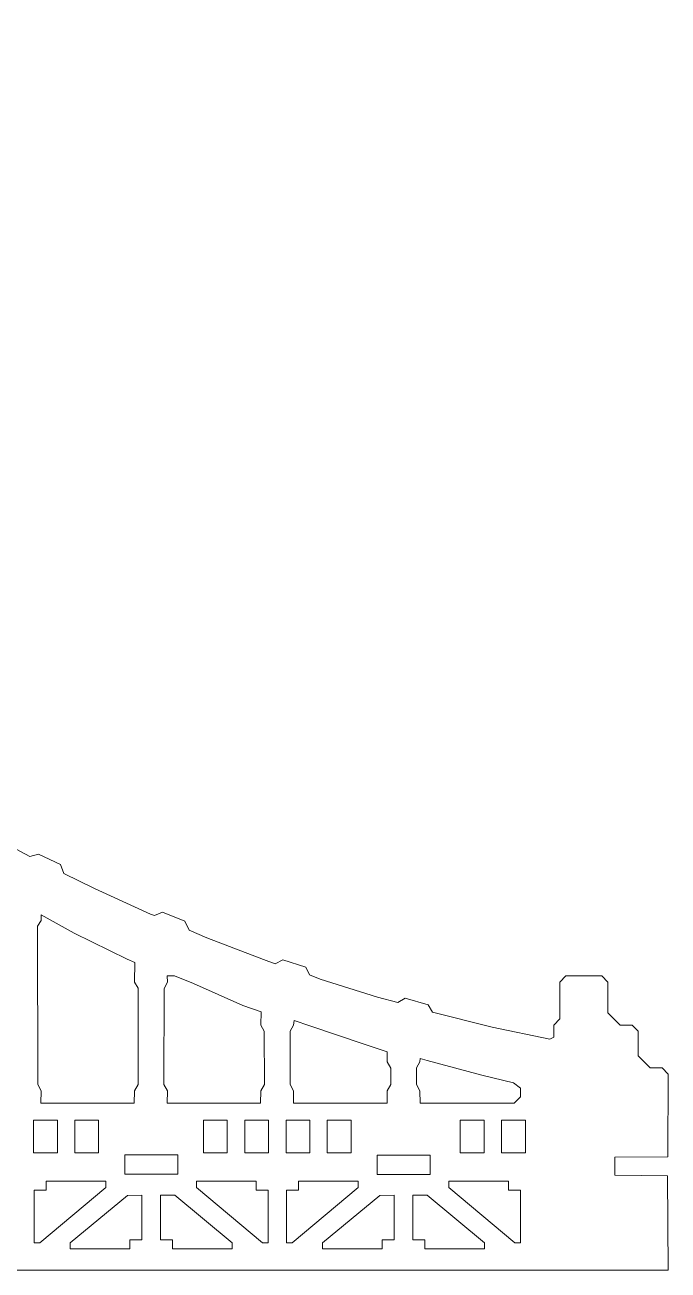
# Model space of a CAD drawing. Header units: millimetres. Extents: x -847 to 848, y -600 to 600.
# Drawn here: x 522.8 to 654, y 274.4 to 528.3 of the extents above; entities that cross this region are included whole.
import ezdxf

# ---------------------------------------------------------------- set-up
doc = ezdxf.new("R2010")
doc.units = ezdxf.units.MM
doc.header["$MEASUREMENT"] = 0

msp = doc.modelspace()

# ---------------------------------------------------------------- linework, layer by layer
at = {"color": 250, "lineweight": 5}
for points, knots in [([(653.8771, 293.6501), (653.8771, 293.6501), (643.1126, 293.7887), (643.1126, 293.7887), (643.1126, 293.7887), (643.1126, 293.7887), (643.1126, 297.4329), (643.1126, 297.4329), (643.1126, 297.4329), (643.1126, 297.4329), (653.9119, 297.5373), (653.9119, 297.5373), (653.9119, 297.5373), (653.9119, 297.5373), (653.9699, 314.3776), (653.9699, 314.3776), (653.9699, 314.3776), (653.9699, 314.3776), (652.7446, 315.6292), (652.7446, 315.6292), (652.7446, 315.6292), (652.7446, 315.6292), (650.2914, 315.6292), (650.2914, 315.6292), (650.2914, 315.6292), (650.2914, 315.6292), (647.8366, 318.132), (647.8366, 318.132), (647.8366, 318.132), (647.8366, 318.132), (647.8366, 323.1395), (647.8366, 323.1395), (647.8366, 323.1395), (647.8366, 323.1395), (646.6113, 324.3901), (646.6113, 324.3901), (646.6113, 324.3901), (646.6113, 324.3901), (644.1587, 324.3901), (644.1587, 324.3901), (644.1587, 324.3901), (644.1587, 324.3901), (641.7055, 326.8939), (641.7055, 326.8939), (641.7055, 326.8939), (641.7055, 326.8939), (641.7055, 333.152), (641.7055, 333.152), (641.7055, 333.152), (641.7055, 333.152), (640.4786, 334.4042), (640.4786, 334.4042), (640.4786, 334.4042), (640.4786, 334.4042), (633.1201, 334.4042), (633.1201, 334.4042), (633.1201, 334.4042), (633.1201, 334.4042), (631.8943, 333.152), (631.8943, 333.152), (631.8943, 333.152), (631.8943, 333.152), (631.8943, 325.6423), (631.8943, 325.6423), (631.8943, 325.6423), (631.8943, 325.6423), (630.6669, 324.3901), (630.6669, 324.3901), (630.6669, 324.3901), (630.6669, 324.3901), (630.6669, 321.8874), (630.6669, 321.8874), (630.6669, 321.8874), (630.6669, 321.8874), (629.8611, 321.5), (629.8611, 321.5), (629.8611, 321.5), (629.8611, 321.5), (618.0958, 323.9754), (618.0958, 323.9754), (618.0958, 323.9754), (618.0958, 323.9754), (605.91, 326.9919), (605.91, 326.9919), (605.91, 326.9919), (605.91, 326.9919), (605.0531, 328.5318), (605.0531, 328.5318), (605.0531, 328.5318), (605.0531, 328.5318), (600.3232, 329.8614), (600.3232, 329.8614), (600.3232, 329.8614), (600.3232, 329.8614), (598.8165, 328.9871), (598.8165, 328.9871), (598.8165, 328.9871), (598.8165, 328.9871), (594.6696, 330.0938), (594.6696, 330.0938), (594.6696, 330.0938), (594.6696, 330.0938), (583.0192, 333.737), (583.0192, 333.737), (583.0192, 333.737), (583.0192, 333.737), (580.8495, 334.5992), (580.8495, 334.5992), (580.8495, 334.5992), (580.8495, 334.5992), (580.0527, 336.1707), (580.0527, 336.1707), (580.0527, 336.1707), (580.0527, 336.1707), (575.3776, 337.6874), (575.3776, 337.6874), (575.3776, 337.6874), (575.3776, 337.6874), (573.8377, 336.8742), (573.8377, 336.8742), (573.8377, 336.8742), (573.8377, 336.8742), (571.4141, 337.7686), (571.4141, 337.7686), (571.4141, 337.7686), (571.4141, 337.7686), (559.8632, 342.1901), (559.8632, 342.1901), (559.8632, 342.1901), (559.8632, 342.1901), (556.2575, 343.6989), (556.2575, 343.6989), (556.2575, 343.6989), (556.2575, 343.6989), (555.3916, 345.5619), (555.3916, 345.5619), (555.3916, 345.5619), (555.3916, 345.5619), (550.8289, 347.4016), (550.8289, 347.4016), (550.8289, 347.4016), (550.8289, 347.4016), (549.2368, 346.6981), (549.2368, 346.6981), (549.2368, 346.6981), (549.2368, 346.6981), (548.3709, 346.9995), (548.3709, 346.9995), (548.3709, 346.9995), (548.3709, 346.9995), (536.9434, 352.2005), (536.9434, 352.2005), (536.9434, 352.2005), (536.9434, 352.2005), (530.7016, 355.2713), (530.7016, 355.2713), (530.7016, 355.2713), (530.7016, 355.2713), (530.0044, 357.1253), (530.0044, 357.1253), (530.0044, 357.1253), (530.0044, 357.1253), (525.5634, 359.2491), (525.5634, 359.2491), (525.5634, 359.2491), (525.5634, 359.2491), (523.79, 358.7411), (523.79, 358.7411), (523.79, 358.7411), (523.79, 358.7411), (514.2982, 363.7708), (514.2982, 363.7708), (514.2982, 363.7708), (514.2982, 363.7708), (505.5289, 368.8137), (505.5289, 368.8137), (505.5289, 368.8137), (505.5289, 368.8137), (505.0946, 370.5275), (505.0946, 370.5275), (505.0946, 370.5275), (505.0946, 370.5275), (500.8644, 373.0639), (500.8644, 373.0639), (500.8644, 373.0639), (500.8644, 373.0639), (499.0252, 372.6139), (499.0252, 372.6139), (499.0252, 372.6139), (499.0252, 372.6139), (491.9718, 376.9032), (491.9718, 376.9032), (491.9718, 376.9032), (491.9718, 376.9032), (480.9422, 384.0546), (480.9422, 384.0546), (480.9422, 384.0546), (480.9422, 384.0546), (480.1416, 384.7044), (480.1416, 384.7044), (480.1416, 384.7044), (480.1416, 384.7044), (479.8023, 386.4403), (479.8023, 386.4403), (479.8023, 386.4403), (479.8023, 386.4403), (475.7206, 389.2192), (475.7206, 389.2192), (475.7206, 389.2192), (475.7206, 389.2192), (474.0195, 388.8719), (474.0195, 388.8719), (474.0195, 388.8719), (474.0195, 388.8719), (470.009, 391.5975), (470.009, 391.5975), (470.009, 391.5975), (470.009, 391.5975), (459.1754, 399.5315), (459.1754, 399.5315), (459.1754, 399.5315), (459.1754, 399.5315), (454.6817, 403.1499), (454.6817, 403.1499), (454.6817, 403.1499), (454.6817, 403.1499), (454.444, 404.9027), (454.444, 404.9027), (454.444, 404.9027), (454.444, 404.9027), (450.5315, 407.923), (450.5315, 407.923), (450.5315, 407.923), (450.5315, 407.923), (448.8119, 407.6795), (448.8119, 407.6795), (448.8119, 407.6795), (448.8119, 407.6795), (437.8371, 416.5721), (437.8371, 416.5721), (437.8371, 416.5721), (437.8371, 416.5721), (429.2855, 424.065), (429.2855, 424.065), (429.2855, 424.065), (429.2855, 424.065), (429.1548, 425.83), (429.1548, 425.83), (429.1548, 425.83), (429.1548, 425.83), (425.4331, 429.0926), (425.4331, 429.0926), (425.4331, 429.0926), (425.4331, 429.0926), (423.703, 428.9582), (423.703, 428.9582), (423.703, 428.9582), (423.703, 428.9582), (416.9689, 435.1811), (416.9689, 435.1811), (416.9689, 435.1811), (416.9689, 435.1811), (406.7235, 445.0729), (406.7235, 445.0729), (406.7235, 445.0729), (406.7235, 445.0729), (403.8387, 448.0072), (403.8387, 448.0072), (403.8387, 448.0072), (403.8387, 448.0072), (403.7712, 450.0251), (403.7712, 450.0251), (403.7712, 450.0251), (403.7712, 450.0251), (400.2477, 453.5102), (400.2477, 453.5102), (400.2477, 453.5102), (400.2477, 453.5102), (398.4575, 453.4817), (398.4575, 453.4817), (398.4575, 453.4817), (398.4575, 453.4817), (396.6125, 455.3573), (396.6125, 455.3573), (396.6125, 455.3573), (396.6125, 455.3573), (386.6432, 466.0338), (386.6432, 466.0338), (386.6432, 466.0338), (386.6432, 466.0338), (378.2264, 475.64), (378.2264, 475.64), (378.2264, 475.64), (378.2264, 475.64), (378.3181, 477.4076), (378.3181, 477.4076), (378.3181, 477.4076), (378.3181, 477.4076), (375.0365, 481.1303), (375.0365, 481.1303), (375.0365, 481.1303), (375.0365, 481.1303), (373.279, 481.2937), (373.279, 481.2937), (373.279, 481.2937), (373.279, 481.2937), (367.1415, 488.5652), (367.1415, 488.5652), (367.1415, 488.5652), (367.1415, 488.5652), (357.6223, 500.4191), (357.6223, 500.4191), (357.6223, 500.4191), (357.6223, 500.4191), (349.8089, 511.2405), (349.8089, 511.2405), (349.8089, 511.2405), (349.8089, 511.2405), (349.8053, 512.2782), (349.8053, 512.2782), (349.8053, 512.2782), (349.8053, 512.2782), (347.3526, 515.3659), (347.3526, 515.3659), (347.3526, 515.3659), (347.3526, 515.3659), (347.3526, 518.2871), (347.3526, 518.2871), (347.3526, 518.2871), (347.3526, 518.2871), (346.1273, 518.2871), (346.1273, 518.2871), (346.1273, 518.2871), (346.1273, 518.2871), (344.8799, 520.2633), (344.8799, 520.2633), (344.8799, 520.2633), (344.8799, 520.2633), (344.8936, 521.2283), (344.8936, 521.2283), (344.8936, 521.2283), (348.3165, 523.1239), (346.8931, 528.2637), (342.4467, 528.2637), (342.4467, 528.2637), (338.0015, 528.2637), (336.577, 523.1239), (340.0004, 521.2283), (340.0004, 521.2283), (340.0004, 521.2283), (339.9688, 520.2169), (339.9688, 520.2169), (339.9688, 520.2169), (339.9688, 520.2169), (338.7677, 518.2871), (338.7677, 518.2871), (338.7677, 518.2871), (338.7677, 518.2871), (337.5414, 518.2871), (337.5414, 518.2871), (337.5414, 518.2871), (337.5414, 518.2871), (337.5414, 515.3659), (337.5414, 515.3659), (337.5414, 515.3659), (337.5414, 515.3659), (335.4513, 512.2782), (335.4513, 512.2782), (335.4513, 512.2782), (335.4513, 512.2782), (335.4197, 501.9168), (335.4197, 501.9168), (335.4197, 501.9168), (335.4197, 501.9168), (337.9098, 499.6101), (337.9098, 499.6101), (337.9098, 499.6101), (337.9098, 499.6101), (340.4262, 499.6217), (340.4262, 499.6217), (340.4262, 499.6217), (340.4262, 499.6217), (340.6502, 506.9181), (340.6502, 506.9181), (340.6502, 506.9181), (340.6502, 506.9181), (344.2433, 506.9181), (344.2433, 506.9181), (344.2433, 506.9181), (344.2433, 506.9181), (344.2433, 499.6217), (344.2433, 499.6217), (344.2433, 499.6217), (344.2433, 499.6217), (345.7948, 499.6149), (345.7948, 499.6149), (345.7948, 499.6149), (345.7948, 499.6149), (349.9581, 494.1662), (349.9581, 494.1662), (349.9581, 494.1662), (349.9581, 494.1662), (359.6286, 482.1227), (359.6286, 482.1227), (359.6286, 482.1227), (359.6286, 482.1227), (364.9355, 474.7852), (364.9355, 474.7852), (364.9355, 474.7852), (364.9355, 474.7852), (364.8622, 467.0789), (364.8622, 467.0789), (364.8622, 467.0789), (364.8622, 467.0789), (365.5747, 465.8531), (365.5747, 465.8531), (365.5747, 465.8531), (365.5747, 465.8531), (365.5911, 312.2216), (365.5911, 312.2216), (365.5911, 312.2216), (365.5911, 312.2216), (364.8622, 310.9806), (364.8622, 310.9806), (364.8622, 310.9806), (364.8622, 310.9806), (364.8548, 308.4778), (364.8548, 308.4778), (364.8548, 308.4778), (364.8548, 308.4778), (333.9573, 308.4778), (333.9573, 308.4778), (333.9573, 308.4778), (333.9573, 308.4778), (333.9293, 274.4314), (333.9293, 274.4314), (333.9293, 274.4314), (333.9293, 274.4314), (340.4452, 274.4314), (340.4452, 274.4314), (340.4452, 274.4314), (340.4452, 274.4314), (340.7155, 282.8719), (340.7155, 282.8719), (340.7155, 282.8719), (340.7155, 282.8719), (344.3561, 282.8719), (344.3561, 282.8719), (344.3561, 282.8719), (344.3561, 282.8719), (344.2897, 274.4314), (344.2897, 274.4314), (344.2897, 274.4314), (344.2897, 274.4314), (653.9699, 274.4314), (653.9699, 274.4314), (653.9699, 274.4314), (653.9699, 274.4314), (653.8771, 293.6501), (653.8771, 293.6501)], [0, 0, 0, 0, 0.00869565, 0.00869565, 0.00869565, 0.00869565, 0.0173913, 0.0173913, 0.0173913, 0.0173913, 0.02608696, 0.02608696, 0.02608696, 0.02608696, 0.03478261, 0.03478261, 0.03478261, 0.03478261, 0.04347826, 0.04347826, 0.04347826, 0.04347826, 0.05217391, 0.05217391, 0.05217391, 0.05217391, 0.06086957, 0.06086957, 0.06086957, 0.06086957, 0.06956522, 0.06956522, 0.06956522, 0.06956522, 0.07826087, 0.07826087, 0.07826087, 0.07826087, 0.08695652, 0.08695652, 0.08695652, 0.08695652, 0.09565217, 0.09565217, 0.09565217, 0.09565217, 0.10434783, 0.10434783, 0.10434783, 0.10434783, 0.11304348, 0.11304348, 0.11304348, 0.11304348, 0.12173913, 0.12173913, 0.12173913, 0.12173913, 0.13043478, 0.13043478, 0.13043478, 0.13043478, 0.13913043, 0.13913043, 0.13913043, 0.13913043, 0.14782609, 0.14782609, 0.14782609, 0.14782609, 0.15652174, 0.15652174, 0.15652174, 0.15652174, 0.16521739, 0.16521739, 0.16521739, 0.16521739, 0.17391304, 0.17391304, 0.17391304, 0.17391304, 0.1826087, 0.1826087, 0.1826087, 0.1826087, 0.19130435, 0.19130435, 0.19130435, 0.19130435, 0.2, 0.2, 0.2, 0.2, 0.20869565, 0.20869565, 0.20869565, 0.20869565, 0.2173913, 0.2173913, 0.2173913, 0.2173913, 0.22608696, 0.22608696, 0.22608696, 0.22608696, 0.23478261, 0.23478261, 0.23478261, 0.23478261, 0.24347826, 0.24347826, 0.24347826, 0.24347826, 0.25217391, 0.25217391, 0.25217391, 0.25217391, 0.26086957, 0.26086957, 0.26086957, 0.26086957, 0.26956522, 0.26956522, 0.26956522, 0.26956522, 0.27826087, 0.27826087, 0.27826087, 0.27826087, 0.28695652, 0.28695652, 0.28695652, 0.28695652, 0.29565217, 0.29565217, 0.29565217, 0.29565217, 0.30434783, 0.30434783, 0.30434783, 0.30434783, 0.31304348, 0.31304348, 0.31304348, 0.31304348, 0.32173913, 0.32173913, 0.32173913, 0.32173913, 0.33043478, 0.33043478, 0.33043478, 0.33043478, 0.33913043, 0.33913043, 0.33913043, 0.33913043, 0.34782609, 0.34782609, 0.34782609, 0.34782609, 0.35652174, 0.35652174, 0.35652174, 0.35652174, 0.36521739, 0.36521739, 0.36521739, 0.36521739, 0.37391304, 0.37391304, 0.37391304, 0.37391304, 0.3826087, 0.3826087, 0.3826087, 0.3826087, 0.39130435, 0.39130435, 0.39130435, 0.39130435, 0.4, 0.4, 0.4, 0.4, 0.40869565, 0.40869565, 0.40869565, 0.40869565, 0.4173913, 0.4173913, 0.4173913, 0.4173913, 0.42608696, 0.42608696, 0.42608696, 0.42608696, 0.43478261, 0.43478261, 0.43478261, 0.43478261, 0.44347826, 0.44347826, 0.44347826, 0.44347826, 0.45217391, 0.45217391, 0.45217391, 0.45217391, 0.46086957, 0.46086957, 0.46086957, 0.46086957, 0.46956522, 0.46956522, 0.46956522, 0.46956522, 0.47826087, 0.47826087, 0.47826087, 0.47826087, 0.48695652, 0.48695652, 0.48695652, 0.48695652, 0.49565217, 0.49565217, 0.49565217, 0.49565217, 0.50434783, 0.50434783, 0.50434783, 0.50434783, 0.51304348, 0.51304348, 0.51304348, 0.51304348, 0.52173913, 0.52173913, 0.52173913, 0.52173913, 0.53043478, 0.53043478, 0.53043478, 0.53043478, 0.53913043, 0.53913043, 0.53913043, 0.53913043, 0.54782609, 0.54782609, 0.54782609, 0.54782609, 0.55652174, 0.55652174, 0.55652174, 0.55652174, 0.56521739, 0.56521739, 0.56521739, 0.56521739, 0.57391304, 0.57391304, 0.57391304, 0.57391304, 0.5826087, 0.5826087, 0.5826087, 0.5826087, 0.59130435, 0.59130435, 0.59130435, 0.59130435, 0.6, 0.6, 0.6, 0.6, 0.60869565, 0.60869565, 0.60869565, 0.60869565, 0.6173913, 0.6173913, 0.6173913, 0.6173913, 0.62608696, 0.62608696, 0.62608696, 0.62608696, 0.63478261, 0.63478261, 0.63478261, 0.63478261, 0.64347826, 0.64347826, 0.64347826, 0.64347826, 0.65217391, 0.65217391, 0.65217391, 0.65217391, 0.66086957, 0.66086957, 0.66086957, 0.66086957, 0.66956522, 0.66956522, 0.66956522, 0.66956522, 0.67826087, 0.67826087, 0.67826087, 0.67826087, 0.68695652, 0.68695652, 0.68695652, 0.68695652, 0.69565217, 0.69565217, 0.69565217, 0.69565217, 0.70434783, 0.70434783, 0.70434783, 0.70434783, 0.71304348, 0.71304348, 0.71304348, 0.71304348, 0.72173913, 0.72173913, 0.72173913, 0.72173913, 0.73043478, 0.73043478, 0.73043478, 0.73043478, 0.73913043, 0.73913043, 0.73913043, 0.73913043, 0.74782609, 0.74782609, 0.74782609, 0.74782609, 0.75652174, 0.75652174, 0.75652174, 0.75652174, 0.76521739, 0.76521739, 0.76521739, 0.76521739, 0.77391304, 0.77391304, 0.77391304, 0.77391304, 0.7826087, 0.7826087, 0.7826087, 0.7826087, 0.79130435, 0.79130435, 0.79130435, 0.79130435, 0.8, 0.8, 0.8, 0.8, 0.80869565, 0.80869565, 0.80869565, 0.80869565, 0.8173913, 0.8173913, 0.8173913, 0.8173913, 0.82608696, 0.82608696, 0.82608696, 0.82608696, 0.83478261, 0.83478261, 0.83478261, 0.83478261, 0.84347826, 0.84347826, 0.84347826, 0.84347826, 0.85217391, 0.85217391, 0.85217391, 0.85217391, 0.86086957, 0.86086957, 0.86086957, 0.86086957, 0.86956522, 0.86956522, 0.86956522, 0.86956522, 0.87826087, 0.87826087, 0.87826087, 0.87826087, 0.88695652, 0.88695652, 0.88695652, 0.88695652, 0.89565217, 0.89565217, 0.89565217, 0.89565217, 0.90434783, 0.90434783, 0.90434783, 0.90434783, 0.91304348, 0.91304348, 0.91304348, 0.91304348, 0.92173913, 0.92173913, 0.92173913, 0.92173913, 0.93043478, 0.93043478, 0.93043478, 0.93043478, 0.93913043, 0.93913043, 0.93913043, 0.93913043, 0.94782609, 0.94782609, 0.94782609, 0.94782609, 0.95652174, 0.95652174, 0.95652174, 0.95652174, 0.96521739, 0.96521739, 0.96521739, 0.96521739, 0.97391304, 0.97391304, 0.97391304, 0.97391304, 0.9826087, 0.9826087, 0.9826087, 0.9826087, 0.99130435, 0.99130435, 0.99130435, 0.99130435, 1, 1, 1, 1]), ([(526.0793, 345.6688), (526.0793, 345.6688), (525.351, 344.5158), (525.351, 344.5158), (525.351, 344.5158), (525.351, 344.5158), (525.3747, 312.2696), (525.3747, 312.2696), (525.3747, 312.2696), (525.3747, 312.2696), (526.0793, 310.9806), (526.0793, 310.9806), (526.0793, 310.9806), (526.0793, 310.9806), (526.0213, 308.4778), (526.0213, 308.4778), (526.0213, 308.4778), (526.0213, 308.4778), (545.0719, 308.4778), (545.0719, 308.4778), (545.0719, 308.4778), (545.0719, 308.4778), (545.1536, 310.9806), (545.1536, 310.9806), (545.1536, 310.9806), (545.1536, 310.9806), (545.8582, 312.2696), (545.8582, 312.2696), (545.8582, 312.2696), (545.8582, 312.2696), (545.8724, 331.8925), (545.8724, 331.8925), (545.8724, 331.8925), (545.8724, 331.8925), (545.1536, 333.152), (545.1536, 333.152), (545.1536, 333.152), (545.1536, 333.152), (545.2063, 337.1304), (545.2063, 337.1304), (545.2063, 337.1304), (545.2063, 337.1304), (543.6232, 337.7928), (543.6232, 337.7928), (543.6232, 337.7928), (543.6232, 337.7928), (532.8133, 343.116), (532.8133, 343.116), (532.8133, 343.116), (532.8133, 343.116), (526.0935, 346.8609), (526.0935, 346.8609), (526.0935, 346.8609), (526.0935, 346.8609), (526.0793, 345.6688), (526.0793, 345.6688)], [0, 0, 0, 0, 0.07142857, 0.07142857, 0.07142857, 0.07142857, 0.14285714, 0.14285714, 0.14285714, 0.14285714, 0.21428571, 0.21428571, 0.21428571, 0.21428571, 0.28571429, 0.28571429, 0.28571429, 0.28571429, 0.35714286, 0.35714286, 0.35714286, 0.35714286, 0.42857143, 0.42857143, 0.42857143, 0.42857143, 0.5, 0.5, 0.5, 0.5, 0.57142857, 0.57142857, 0.57142857, 0.57142857, 0.64285714, 0.64285714, 0.64285714, 0.64285714, 0.71428571, 0.71428571, 0.71428571, 0.71428571, 0.78571429, 0.78571429, 0.78571429, 0.78571429, 0.85714286, 0.85714286, 0.85714286, 0.85714286, 0.92857143, 0.92857143, 0.92857143, 0.92857143, 1, 1, 1, 1]), ([(551.8349, 333.152), (551.8349, 333.152), (551.154, 331.8034), (551.154, 331.8034), (551.154, 331.8034), (551.154, 331.8034), (551.1324, 312.2322), (551.1324, 312.2322), (551.1324, 312.2322), (551.1324, 312.2322), (551.8349, 310.9806), (551.8349, 310.9806), (551.8349, 310.9806), (551.8349, 310.9806), (551.8022, 308.4778), (551.8022, 308.4778), (551.8022, 308.4778), (551.8022, 308.4778), (570.8528, 308.4778), (570.8528, 308.4778), (570.8528, 308.4778), (570.8528, 308.4778), (570.9092, 310.9806), (570.9092, 310.9806), (570.9092, 310.9806), (570.9092, 310.9806), (571.6122, 312.2322), (571.6122, 312.2322), (571.6122, 312.2322), (571.6122, 312.2322), (571.6011, 323.1185), (571.6011, 323.1185), (571.6011, 323.1185), (571.6011, 323.1185), (570.9092, 324.3901), (570.9092, 324.3901), (570.9092, 324.3901), (570.9092, 324.3901), (570.9477, 327.0446), (570.9477, 327.0446), (570.9477, 327.0446), (570.9477, 327.0446), (567.2218, 328.3389), (567.2218, 328.3389), (567.2218, 328.3389), (567.2218, 328.3389), (557.1671, 332.8674), (557.1671, 332.8674), (557.1671, 332.8674), (557.1671, 332.8674), (553.3126, 334.4305), (553.3126, 334.4305), (553.3126, 334.4305), (553.3126, 334.4305), (551.7875, 334.4379), (551.7875, 334.4379), (551.7875, 334.4379), (551.7875, 334.4379), (551.8349, 333.152), (551.8349, 333.152)], [0, 0, 0, 0, 0.06666667, 0.06666667, 0.06666667, 0.06666667, 0.13333333, 0.13333333, 0.13333333, 0.13333333, 0.2, 0.2, 0.2, 0.2, 0.26666667, 0.26666667, 0.26666667, 0.26666667, 0.33333333, 0.33333333, 0.33333333, 0.33333333, 0.4, 0.4, 0.4, 0.4, 0.46666667, 0.46666667, 0.46666667, 0.46666667, 0.53333333, 0.53333333, 0.53333333, 0.53333333, 0.6, 0.6, 0.6, 0.6, 0.66666667, 0.66666667, 0.66666667, 0.66666667, 0.73333333, 0.73333333, 0.73333333, 0.73333333, 0.8, 0.8, 0.8, 0.8, 0.86666667, 0.86666667, 0.86666667, 0.86666667, 0.93333333, 0.93333333, 0.93333333, 0.93333333, 1, 1, 1, 1]), ([(577.5905, 324.3901), (577.5905, 324.3901), (576.8954, 323.1185), (576.8954, 323.1185), (576.8954, 323.1185), (576.8954, 323.1185), (576.888, 312.2322), (576.888, 312.2322), (576.888, 312.2322), (576.888, 312.2322), (577.5905, 310.9806), (577.5905, 310.9806), (577.5905, 310.9806), (577.5905, 310.9806), (577.5831, 308.4778), (577.5831, 308.4778), (577.5831, 308.4778), (577.5831, 308.4778), (596.6358, 308.4778), (596.6358, 308.4778), (596.6358, 308.4778), (596.6358, 308.4778), (596.6648, 310.9806), (596.6648, 310.9806), (596.6648, 310.9806), (596.6648, 310.9806), (597.3894, 312.2696), (597.3894, 312.2696), (597.3894, 312.2696), (597.3894, 312.2696), (597.3784, 315.5987), (597.3784, 315.5987), (597.3784, 315.5987), (597.3784, 315.5987), (596.6648, 316.8809), (596.6648, 316.8809), (596.6648, 316.8809), (596.6648, 316.8809), (596.6616, 318.9146), (596.6616, 318.9146), (596.6616, 318.9146), (596.6616, 318.9146), (591.9429, 320.474), (591.9429, 320.474), (591.9429, 320.474), (591.9429, 320.474), (580.888, 324.2078), (580.888, 324.2078), (580.888, 324.2078), (580.888, 324.2078), (577.6848, 325.3197), (577.6848, 325.3197), (577.6848, 325.3197), (577.6848, 325.3197), (577.5905, 324.3901), (577.5905, 324.3901)], [0, 0, 0, 0, 0.07142857, 0.07142857, 0.07142857, 0.07142857, 0.14285714, 0.14285714, 0.14285714, 0.14285714, 0.21428571, 0.21428571, 0.21428571, 0.21428571, 0.28571429, 0.28571429, 0.28571429, 0.28571429, 0.35714286, 0.35714286, 0.35714286, 0.35714286, 0.42857143, 0.42857143, 0.42857143, 0.42857143, 0.5, 0.5, 0.5, 0.5, 0.57142857, 0.57142857, 0.57142857, 0.57142857, 0.64285714, 0.64285714, 0.64285714, 0.64285714, 0.71428571, 0.71428571, 0.71428571, 0.71428571, 0.78571429, 0.78571429, 0.78571429, 0.78571429, 0.85714286, 0.85714286, 0.85714286, 0.85714286, 0.92857143, 0.92857143, 0.92857143, 0.92857143, 1, 1, 1, 1]), ([(603.3461, 316.8809), (603.3461, 316.8809), (602.6473, 315.6872), (602.6473, 315.6872), (602.6473, 315.6872), (602.6473, 315.6872), (602.6563, 312.2696), (602.6563, 312.2696), (602.6563, 312.2696), (602.6563, 312.2696), (603.3461, 310.9806), (603.3461, 310.9806), (603.3461, 310.9806), (603.3461, 310.9806), (603.3661, 308.4778), (603.3661, 308.4778), (603.3661, 308.4778), (603.3661, 308.4778), (622.568, 308.4778), (622.568, 308.4778), (622.568, 308.4778), (622.568, 308.4778), (623.8333, 309.7289), (623.8333, 309.7289), (623.8333, 309.7289), (623.8333, 309.7289), (623.8333, 311.5387), (623.8333, 311.5387), (623.8333, 311.5387), (623.8333, 311.5387), (622.4225, 312.5763), (622.4225, 312.5763), (622.4225, 312.5763), (622.4225, 312.5763), (615.9625, 314.2005), (615.9625, 314.2005), (615.9625, 314.2005), (615.9625, 314.2005), (604.8207, 317.1391), (604.8207, 317.1391), (604.8207, 317.1391), (604.8207, 317.1391), (603.3862, 317.5365), (603.3862, 317.5365), (603.3862, 317.5365), (603.3862, 317.5365), (603.3461, 316.8809), (603.3461, 316.8809)], [0, 0, 0, 0, 0.08333333, 0.08333333, 0.08333333, 0.08333333, 0.16666667, 0.16666667, 0.16666667, 0.16666667, 0.25, 0.25, 0.25, 0.25, 0.33333333, 0.33333333, 0.33333333, 0.33333333, 0.41666667, 0.41666667, 0.41666667, 0.41666667, 0.5, 0.5, 0.5, 0.5, 0.58333333, 0.58333333, 0.58333333, 0.58333333, 0.66666667, 0.66666667, 0.66666667, 0.66666667, 0.75, 0.75, 0.75, 0.75, 0.83333333, 0.83333333, 0.83333333, 0.83333333, 0.91666667, 0.91666667, 0.91666667, 0.91666667, 1, 1, 1, 1]), ([(529.3999, 305.027), (529.3999, 305.027), (524.5468, 305.027), (524.5468, 305.027), (524.5468, 305.027), (524.5468, 305.027), (524.5468, 298.3062), (524.5468, 298.3062), (524.5468, 298.3062), (524.5468, 298.3062), (529.3999, 298.3062), (529.3999, 298.3062), (529.3999, 298.3062), (529.3999, 298.3062), (529.3999, 305.027), (529.3999, 305.027)], [0, 0, 0, 0, 0.25, 0.25, 0.25, 0.25, 0.5, 0.5, 0.5, 0.5, 0.75, 0.75, 0.75, 0.75, 1, 1, 1, 1]), ([(537.8114, 305.027), (537.8114, 305.027), (532.9582, 305.027), (532.9582, 305.027), (532.9582, 305.027), (532.9582, 305.027), (532.9582, 298.3062), (532.9582, 298.3062), (532.9582, 298.3062), (532.9582, 298.3062), (537.8114, 298.3062), (537.8114, 298.3062), (537.8114, 298.3062), (537.8114, 298.3062), (537.8114, 305.027), (537.8114, 305.027)], [0, 0, 0, 0, 0.25, 0.25, 0.25, 0.25, 0.5, 0.5, 0.5, 0.5, 0.75, 0.75, 0.75, 0.75, 1, 1, 1, 1]), ([(564.0571, 305.027), (564.0571, 305.027), (559.2045, 305.027), (559.2045, 305.027), (559.2045, 305.027), (559.2045, 305.027), (559.2045, 298.3062), (559.2045, 298.3062), (559.2045, 298.3062), (559.2045, 298.3062), (564.0571, 298.3062), (564.0571, 298.3062), (564.0571, 298.3062), (564.0571, 298.3062), (564.0571, 305.027), (564.0571, 305.027)], [0, 0, 0, 0, 0.25, 0.25, 0.25, 0.25, 0.5, 0.5, 0.5, 0.5, 0.75, 0.75, 0.75, 0.75, 1, 1, 1, 1]), ([(572.4707, 305.027), (572.4707, 305.027), (567.6175, 305.027), (567.6175, 305.027), (567.6175, 305.027), (567.6175, 305.027), (567.6175, 298.3062), (567.6175, 298.3062), (567.6175, 298.3062), (567.6175, 298.3062), (572.4707, 298.3062), (572.4707, 298.3062), (572.4707, 298.3062), (572.4707, 298.3062), (572.4707, 305.027), (572.4707, 305.027)], [0, 0, 0, 0, 0.25, 0.25, 0.25, 0.25, 0.5, 0.5, 0.5, 0.5, 0.75, 0.75, 0.75, 0.75, 1, 1, 1, 1]), ([(580.8822, 305.027), (580.8822, 305.027), (576.029, 305.027), (576.029, 305.027), (576.029, 305.027), (576.029, 305.027), (576.029, 298.3062), (576.029, 298.3062), (576.029, 298.3062), (576.029, 298.3062), (580.8822, 298.3062), (580.8822, 298.3062), (580.8822, 298.3062), (580.8822, 298.3062), (580.8822, 305.027), (580.8822, 305.027)], [0, 0, 0, 0, 0.25, 0.25, 0.25, 0.25, 0.5, 0.5, 0.5, 0.5, 0.75, 0.75, 0.75, 0.75, 1, 1, 1, 1]), ([(589.2936, 305.027), (589.2936, 305.027), (584.441, 305.027), (584.441, 305.027), (584.441, 305.027), (584.441, 305.027), (584.441, 298.3062), (584.441, 298.3062), (584.441, 298.3062), (584.441, 298.3062), (589.2936, 298.3062), (589.2936, 298.3062), (589.2936, 298.3062), (589.2936, 298.3062), (589.2936, 305.027), (589.2936, 305.027)], [0, 0, 0, 0, 0.25, 0.25, 0.25, 0.25, 0.5, 0.5, 0.5, 0.5, 0.75, 0.75, 0.75, 0.75, 1, 1, 1, 1]), ([(616.4368, 305.027), (616.4368, 305.027), (611.5837, 305.027), (611.5837, 305.027), (611.5837, 305.027), (611.5837, 305.027), (611.5837, 298.3062), (611.5837, 298.3062), (611.5837, 298.3062), (611.5837, 298.3062), (616.4368, 298.3062), (616.4368, 298.3062), (616.4368, 298.3062), (616.4368, 298.3062), (616.4368, 305.027), (616.4368, 305.027)], [0, 0, 0, 0, 0.25, 0.25, 0.25, 0.25, 0.5, 0.5, 0.5, 0.5, 0.75, 0.75, 0.75, 0.75, 1, 1, 1, 1]), ([(624.8483, 305.027), (624.8483, 305.027), (619.9951, 305.027), (619.9951, 305.027), (619.9951, 305.027), (619.9951, 305.027), (619.9951, 298.3062), (619.9951, 298.3062), (619.9951, 298.3062), (619.9951, 298.3062), (624.8483, 298.3062), (624.8483, 298.3062), (624.8483, 298.3062), (624.8483, 298.3062), (624.8483, 305.027), (624.8483, 305.027)], [0, 0, 0, 0, 0.25, 0.25, 0.25, 0.25, 0.5, 0.5, 0.5, 0.5, 0.75, 0.75, 0.75, 0.75, 1, 1, 1, 1]), ([(553.9355, 294.0058), (553.9355, 294.0058), (553.9355, 297.9536), (553.9355, 297.9536), (553.9355, 297.9536), (553.9355, 297.9536), (543.142, 297.9536), (543.142, 297.9536), (543.142, 297.9536), (543.142, 297.9536), (543.142, 294.0058), (543.142, 294.0058), (543.142, 294.0058), (543.142, 294.0058), (553.9355, 294.0058), (553.9355, 294.0058)], [0, 0, 0, 0, 0.25, 0.25, 0.25, 0.25, 0.5, 0.5, 0.5, 0.5, 0.75, 0.75, 0.75, 0.75, 1, 1, 1, 1]), ([(605.4141, 293.8904), (605.4141, 293.8904), (605.4141, 297.8393), (605.4141, 297.8393), (605.4141, 297.8393), (605.4141, 297.8393), (594.6206, 297.8393), (594.6206, 297.8393), (594.6206, 297.8393), (594.6206, 297.8393), (594.6206, 293.8904), (594.6206, 293.8904), (594.6206, 293.8904), (594.6206, 293.8904), (605.4141, 293.8904), (605.4141, 293.8904)], [0, 0, 0, 0, 0.25, 0.25, 0.25, 0.25, 0.5, 0.5, 0.5, 0.5, 0.75, 0.75, 0.75, 0.75, 1, 1, 1, 1]), ([(524.6506, 280.0103), (524.6506, 280.0103), (524.6506, 290.7031), (524.6506, 290.7031), (524.6506, 290.7031), (524.6506, 290.7031), (527.1033, 290.7031), (527.1033, 290.7031), (527.1033, 290.7031), (527.1033, 290.7031), (527.1033, 292.5271), (527.1033, 292.5271), (527.1033, 292.5271), (527.1033, 292.5271), (539.2986, 292.5271), (539.2986, 292.5271), (539.2986, 292.5271), (539.2986, 292.5271), (539.2986, 291.2755), (539.2986, 291.2755), (539.2986, 291.2755), (539.2986, 291.2755), (525.7958, 280.0103), (525.7958, 280.0103), (525.7958, 280.0103), (525.7958, 280.0103), (524.6506, 280.0103), (524.6506, 280.0103)], [0, 0, 0, 0, 0.14285714, 0.14285714, 0.14285714, 0.14285714, 0.28571429, 0.28571429, 0.28571429, 0.28571429, 0.42857143, 0.42857143, 0.42857143, 0.42857143, 0.57142857, 0.57142857, 0.57142857, 0.57142857, 0.71428571, 0.71428571, 0.71428571, 0.71428571, 0.85714286, 0.85714286, 0.85714286, 0.85714286, 1, 1, 1, 1]), ([(572.4017, 280.0103), (572.4017, 280.0103), (572.4017, 290.7031), (572.4017, 290.7031), (572.4017, 290.7031), (572.4017, 290.7031), (569.949, 290.7031), (569.949, 290.7031), (569.949, 290.7031), (569.949, 290.7031), (569.949, 292.5271), (569.949, 292.5271), (569.949, 292.5271), (569.949, 292.5271), (557.7537, 292.5271), (557.7537, 292.5271), (557.7537, 292.5271), (557.7537, 292.5271), (557.7537, 291.2755), (557.7537, 291.2755), (557.7537, 291.2755), (557.7537, 291.2755), (571.2581, 280.0103), (571.2581, 280.0103), (571.2581, 280.0103), (571.2581, 280.0103), (572.4017, 280.0103), (572.4017, 280.0103)], [0, 0, 0, 0, 0.14285714, 0.14285714, 0.14285714, 0.14285714, 0.28571429, 0.28571429, 0.28571429, 0.28571429, 0.42857143, 0.42857143, 0.42857143, 0.42857143, 0.57142857, 0.57142857, 0.57142857, 0.57142857, 0.71428571, 0.71428571, 0.71428571, 0.71428571, 0.85714286, 0.85714286, 0.85714286, 0.85714286, 1, 1, 1, 1]), ([(576.1307, 280.0103), (576.1307, 280.0103), (576.1307, 290.7031), (576.1307, 290.7031), (576.1307, 290.7031), (576.1307, 290.7031), (578.5839, 290.7031), (578.5839, 290.7031), (578.5839, 290.7031), (578.5839, 290.7031), (578.5839, 292.5271), (578.5839, 292.5271), (578.5839, 292.5271), (578.5839, 292.5271), (590.7771, 292.5271), (590.7771, 292.5271), (590.7771, 292.5271), (590.7771, 292.5271), (590.7771, 291.2755), (590.7771, 291.2755), (590.7771, 291.2755), (590.7771, 291.2755), (577.2748, 280.0103), (577.2748, 280.0103), (577.2748, 280.0103), (577.2748, 280.0103), (576.1307, 280.0103), (576.1307, 280.0103)], [0, 0, 0, 0, 0.14285714, 0.14285714, 0.14285714, 0.14285714, 0.28571429, 0.28571429, 0.28571429, 0.28571429, 0.42857143, 0.42857143, 0.42857143, 0.42857143, 0.57142857, 0.57142857, 0.57142857, 0.57142857, 0.71428571, 0.71428571, 0.71428571, 0.71428571, 0.85714286, 0.85714286, 0.85714286, 0.85714286, 1, 1, 1, 1]), ([(623.8802, 280.0103), (623.8802, 280.0103), (623.8802, 290.7031), (623.8802, 290.7031), (623.8802, 290.7031), (623.8802, 290.7031), (621.4275, 290.7031), (621.4275, 290.7031), (621.4275, 290.7031), (621.4275, 290.7031), (621.4275, 292.5271), (621.4275, 292.5271), (621.4275, 292.5271), (621.4275, 292.5271), (609.2322, 292.5271), (609.2322, 292.5271), (609.2322, 292.5271), (609.2322, 292.5271), (609.2322, 291.2755), (609.2322, 291.2755), (609.2322, 291.2755), (609.2322, 291.2755), (622.7366, 280.0103), (622.7366, 280.0103), (622.7366, 280.0103), (622.7366, 280.0103), (623.8802, 280.0103), (623.8802, 280.0103)], [0, 0, 0, 0, 0.14285714, 0.14285714, 0.14285714, 0.14285714, 0.28571429, 0.28571429, 0.28571429, 0.28571429, 0.42857143, 0.42857143, 0.42857143, 0.42857143, 0.57142857, 0.57142857, 0.57142857, 0.57142857, 0.71428571, 0.71428571, 0.71428571, 0.71428571, 0.85714286, 0.85714286, 0.85714286, 0.85714286, 1, 1, 1, 1]), ([(546.646, 289.6892), (546.646, 289.6892), (546.646, 280.5831), (546.646, 280.5831), (546.646, 280.5831), (546.646, 280.5831), (544.1934, 280.5831), (544.1934, 280.5831), (544.1934, 280.5831), (544.1934, 280.5831), (544.1934, 278.7597), (544.1934, 278.7597), (544.1934, 278.7597), (544.1934, 278.7597), (531.998, 278.7597), (531.998, 278.7597), (531.998, 278.7597), (531.998, 278.7597), (531.998, 280.0103), (531.998, 280.0103), (531.998, 280.0103), (531.998, 280.0103), (543.6738, 289.6665), (543.6738, 289.6665), (543.6738, 289.6665), (543.6738, 289.6665), (546.646, 289.6892), (546.646, 289.6892)], [0, 0, 0, 0, 0.14285714, 0.14285714, 0.14285714, 0.14285714, 0.28571429, 0.28571429, 0.28571429, 0.28571429, 0.42857143, 0.42857143, 0.42857143, 0.42857143, 0.57142857, 0.57142857, 0.57142857, 0.57142857, 0.71428571, 0.71428571, 0.71428571, 0.71428571, 0.85714286, 0.85714286, 0.85714286, 0.85714286, 1, 1, 1, 1]), ([(550.4078, 289.6892), (550.4078, 289.6892), (550.4078, 280.5831), (550.4078, 280.5831), (550.4078, 280.5831), (550.4078, 280.5831), (552.8589, 280.5831), (552.8589, 280.5831), (552.8589, 280.5831), (552.8589, 280.5831), (552.8589, 278.7597), (552.8589, 278.7597), (552.8589, 278.7597), (552.8589, 278.7597), (565.0542, 278.7597), (565.0542, 278.7597), (565.0542, 278.7597), (565.0542, 278.7597), (565.0542, 280.0103), (565.0542, 280.0103), (565.0542, 280.0103), (565.0542, 280.0103), (553.3616, 289.6802), (553.3616, 289.6802), (553.3616, 289.6802), (553.3616, 289.6802), (550.4078, 289.6892), (550.4078, 289.6892)], [0, 0, 0, 0, 0.14285714, 0.14285714, 0.14285714, 0.14285714, 0.28571429, 0.28571429, 0.28571429, 0.28571429, 0.42857143, 0.42857143, 0.42857143, 0.42857143, 0.57142857, 0.57142857, 0.57142857, 0.57142857, 0.71428571, 0.71428571, 0.71428571, 0.71428571, 0.85714286, 0.85714286, 0.85714286, 0.85714286, 1, 1, 1, 1]), ([(598.1246, 289.6892), (598.1246, 289.6892), (598.1246, 280.5831), (598.1246, 280.5831), (598.1246, 280.5831), (598.1246, 280.5831), (595.6719, 280.5831), (595.6719, 280.5831), (595.6719, 280.5831), (595.6719, 280.5831), (595.6719, 278.7597), (595.6719, 278.7597), (595.6719, 278.7597), (595.6719, 278.7597), (583.4766, 278.7597), (583.4766, 278.7597), (583.4766, 278.7597), (583.4766, 278.7597), (583.4766, 280.0103), (583.4766, 280.0103), (583.4766, 280.0103), (583.4766, 280.0103), (595.1544, 289.6665), (595.1544, 289.6665), (595.1544, 289.6665), (595.1544, 289.6665), (598.1246, 289.6892), (598.1246, 289.6892)], [0, 0, 0, 0, 0.14285714, 0.14285714, 0.14285714, 0.14285714, 0.28571429, 0.28571429, 0.28571429, 0.28571429, 0.42857143, 0.42857143, 0.42857143, 0.42857143, 0.57142857, 0.57142857, 0.57142857, 0.57142857, 0.71428571, 0.71428571, 0.71428571, 0.71428571, 0.85714286, 0.85714286, 0.85714286, 0.85714286, 1, 1, 1, 1]), ([(601.8869, 289.6892), (601.8869, 289.6892), (601.8869, 280.5831), (601.8869, 280.5831), (601.8869, 280.5831), (601.8869, 280.5831), (604.3395, 280.5831), (604.3395, 280.5831), (604.3395, 280.5831), (604.3395, 280.5831), (604.3395, 278.7597), (604.3395, 278.7597), (604.3395, 278.7597), (604.3395, 278.7597), (616.5349, 278.7597), (616.5349, 278.7597), (616.5349, 278.7597), (616.5349, 278.7597), (616.5349, 280.0103), (616.5349, 280.0103), (616.5349, 280.0103), (616.5349, 280.0103), (604.8407, 289.6802), (604.8407, 289.6802), (604.8407, 289.6802), (604.8407, 289.6802), (601.8869, 289.6892), (601.8869, 289.6892)], [0, 0, 0, 0, 0.14285714, 0.14285714, 0.14285714, 0.14285714, 0.28571429, 0.28571429, 0.28571429, 0.28571429, 0.42857143, 0.42857143, 0.42857143, 0.42857143, 0.57142857, 0.57142857, 0.57142857, 0.57142857, 0.71428571, 0.71428571, 0.71428571, 0.71428571, 0.85714286, 0.85714286, 0.85714286, 0.85714286, 1, 1, 1, 1])]:
    msp.add_open_spline(points, degree=3, knots=knots, dxfattribs=at)

doc.saveas('drawing.dxf')
